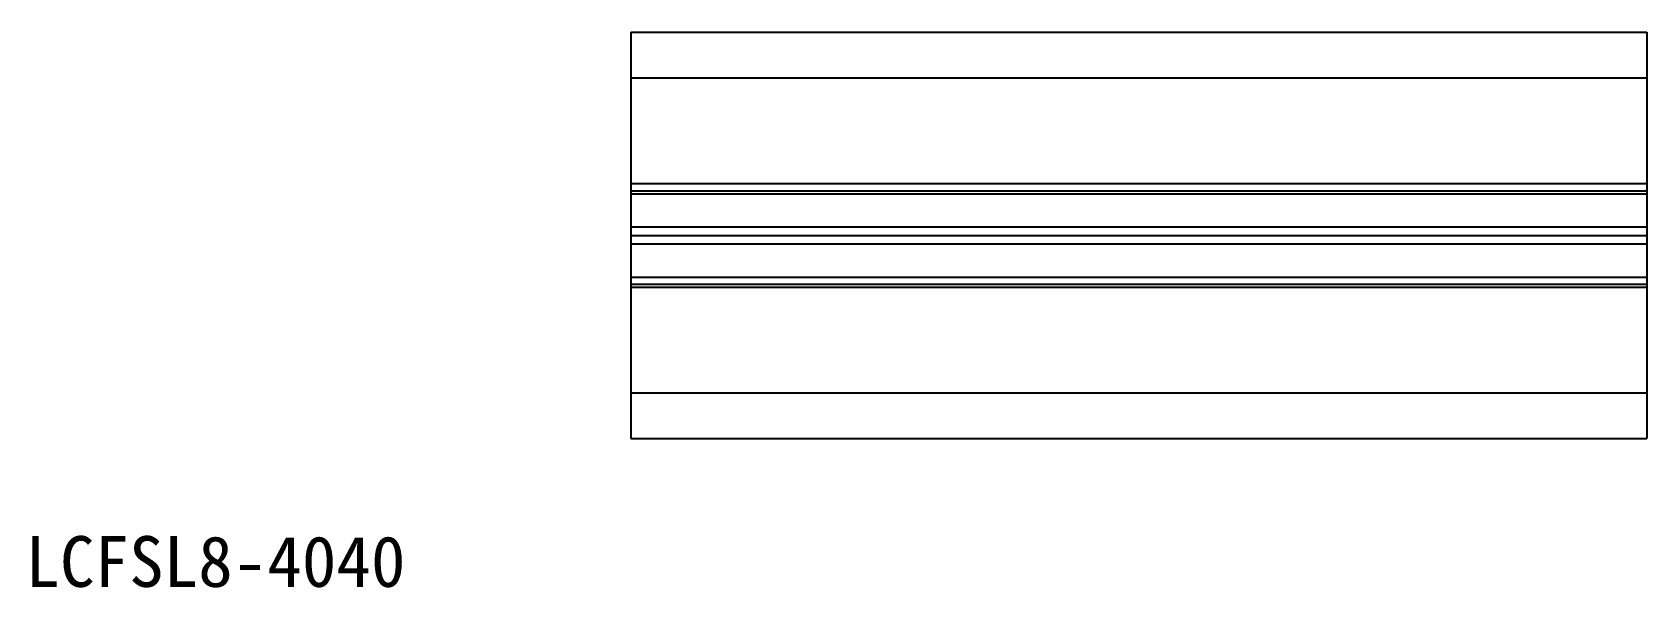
# Model space of a CAD drawing. Header units: millimetres. Extents: x 2 to 161, y -15 to 40.
import ezdxf

# ---------------------------------------------------------------- set-up
doc = ezdxf.new("R2010")
doc.units = ezdxf.units.MM
doc.styles.add('楷体', font='SimSun.ttf')

msp = doc.modelspace()

# ---------------------------------------------------------------- linework, layer by layer
for p, q in [((61.17, 39.94), (61.17, -0.06)), ((61.17, 39.94), (161.17, 39.94)), ((161.17, 39.94), (161.17, -0.06)), ((61.17, 35.44), (161.17, 35.44)), ((61.17, 25.04), (161.17, 25.04)), ((61.17, 24.34), (161.17, 24.34)), ((61.17, 24.04), (161.17, 24.04)), ((61.17, 20.77), (161.17, 20.77)), ((61.17, 19.94), (161.17, 19.94)), ((61.17, 19.1), (161.17, 19.1)), ((61.17, 15.84), (161.17, 15.84)), ((61.17, 15.14), (161.17, 15.14)), ((61.17, 14.84), (161.17, 14.84)), ((61.17, 4.44), (161.17, 4.44)), ((61.17, -0.06), (161.17, -0.06))]:
    msp.add_line(p, q)

# ---------------------------------------------------------------- texts
at = {"color": 0, "lineweight": 0, "insert": (1.58, -9.67), "char_height": 5, "width": 69.1022, "attachment_point": 1, "rotation": 360, "style": '楷体'}
msp.add_mtext('{\\fSimSun|b0|i0|c134|p2;\\C256;LCFSL8-4040}', dxfattribs=at)

doc.saveas('drawing.dxf')
